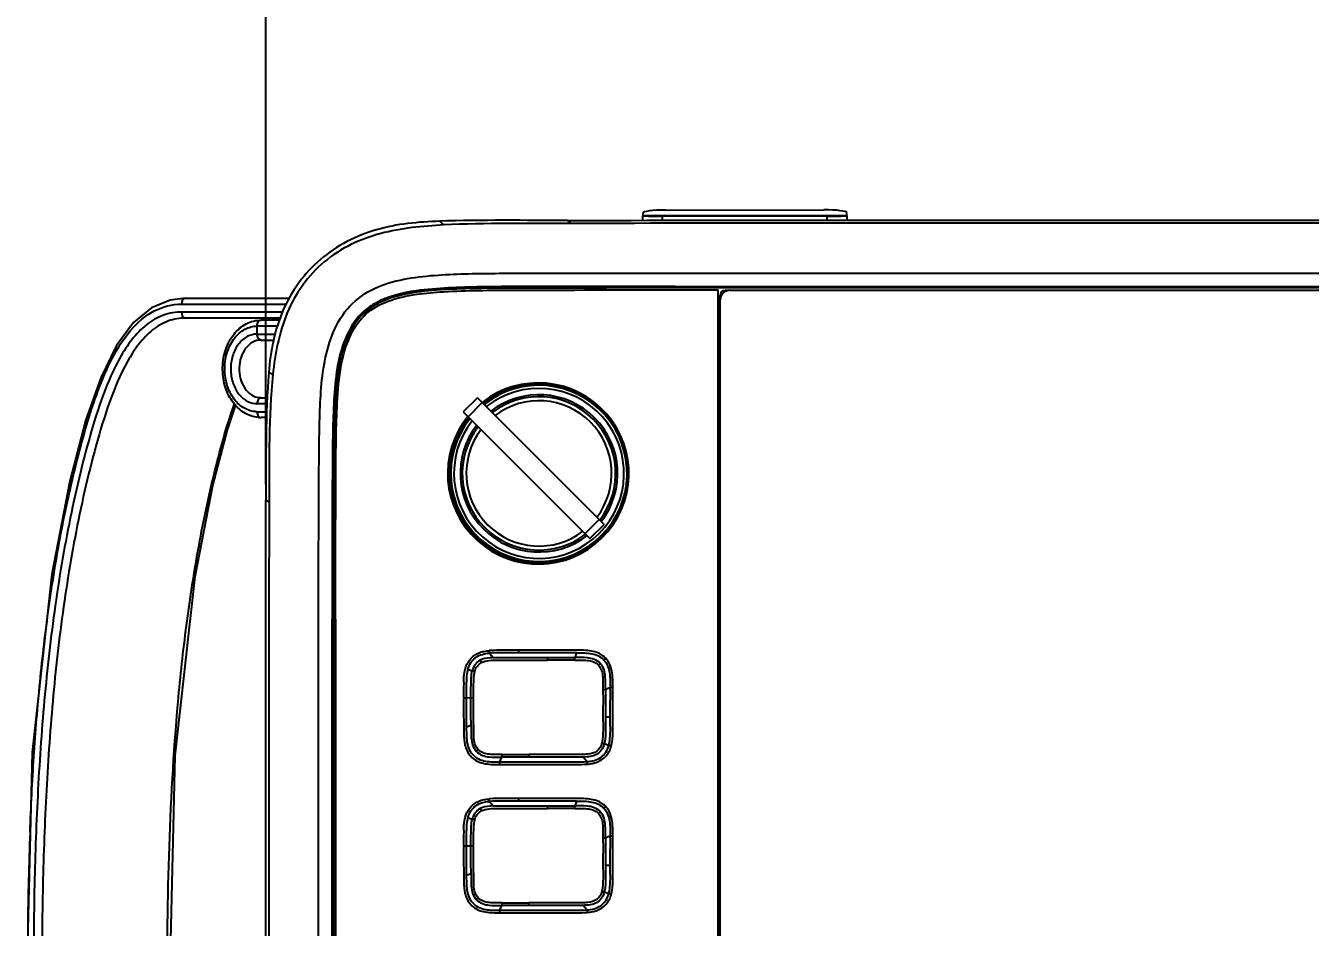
# Model space of a CAD drawing. Header units: millimetres. Extents: x 7426 to 8300, y 123 to 421.
# Drawn here: x 7946.02 to 7978.28, y 342.43 to 365.08 of the extents above; entities that cross this region are included whole.
import ezdxf

# ---------------------------------------------------------------- set-up
doc = ezdxf.new("R2010")
doc.units = ezdxf.units.MM
doc.layers.add('20_ALL_FEATURES', color=7, linetype='Continuous')
doc.layers.add('多重引线', color=7, linetype='Continuous')
doc.styles.add('微软雅黑', font='msyh.ttc')
doc.dimstyles.new('尺寸标注_1_4比例', dxfattribs={"dimtxt": 2.1, "dimasz": 1.7, "dimexe": 0.5, "dimexo": 0.4, "dimgap": 0.5, "dimtad": 1, "dimdec": 1, "dimlfac": 4, "dimdsep": 46, "dimtxsty": '微软雅黑', "dimcen": 0.09, "dimadec": 0, "dimazin": 0, "dimtp": 0.01, "dimtm": 0.01, "dimtfac": 1, "dimtdec": 1, "dimtofl": 0, "dimtmove": 0, "dimatfit": 3, "dimfxl": 1, "dimtolj": 1, "dimarcsym": 0})

# ---------------------------------------------------------------- blocks, each defined once
blk = doc.blocks.new('*D888')
at = {"layer": 'Defpoints', "color": 0}
for p in [(8018.511, 371.146), (8018.511, 353.259), (7952.051, 353.161)]:
    blk.add_point(p, dxfattribs=at)
at = {"layer": '多重引线', "color": 0, "lineweight": -2}
for p, q in [((7952.051, 353.561), (7952.051, 371.646)), ((8018.511, 353.659), (8018.511, 371.646)), ((7953.751, 371.146), (8016.811, 371.146))]:
    blk.add_line(p, q, dxfattribs=at)
at = {"layer": '多重引线', "color": 0}
for points in [[(7953.751, 371.429), (7953.751, 370.862), (7952.051, 371.146)], [(8016.811, 370.862), (8016.811, 371.429), (8018.511, 371.146)]]:
    blk.add_solid(points, dxfattribs=at)
at = {"layer": '多重引线', "color": 0, "insert": (7985.281, 372.732), "char_height": 2.1, "attachment_point": 5, "style": '微软雅黑'}
blk.add_mtext('\\A1;265.8', dxfattribs=at)
blk = doc.blocks.new('*D893')
at = {"layer": 'Defpoints', "color": 0}
for p in [(8020.517, 377.904), (7952.051, 353.388), (8020.517, 349.959)]:
    blk.add_point(p, dxfattribs=at)
at = {"layer": '多重引线', "color": 0, "lineweight": -2}
for p, q in [((7952.051, 353.788), (7952.051, 378.404)), ((8020.517, 350.359), (8020.517, 378.404)), ((7953.751, 377.904), (8018.817, 377.904))]:
    blk.add_line(p, q, dxfattribs=at)
at = {"layer": '多重引线', "color": 0}
for points in [[(7953.751, 378.187), (7953.751, 377.62), (7952.051, 377.904)], [(8018.817, 377.62), (8018.817, 378.187), (8020.517, 377.904)]]:
    blk.add_solid(points, dxfattribs=at)
at = {"layer": '多重引线', "color": 0, "insert": (7986.284, 379.489), "char_height": 2.1, "attachment_point": 5, "style": '微软雅黑'}
blk.add_mtext('\\A1;273.9', dxfattribs=at)

msp = doc.modelspace()

# ---------------------------------------------------------------- linework, layer by layer
at = {"layer": '20_ALL_FEATURES', "color": 7, "linetype": 'Continuous'}
for p, q in [((7961.513, 360.372), (7961.513, 360.305)), ((7962.088, 360.445), (7966.063, 360.449)), ((7966.638, 360.305), (7966.638, 360.377)), ((7961.513, 360.305), (7966.638, 360.305)), ((7961.513, 360.185), (7961.513, 360.303)), ((7962.012, 360.185), (7962.013, 360.29)), ((7966.138, 360.29), (7962.013, 360.29)), ((7966.138, 360.29), (7966.138, 360.185)), ((7966.638, 360.303), (7966.638, 360.186)), ((7955.831, 358.379), (7955.825, 358.416)), ((7962.33, 358.524), (7962.33, 358.487)), ((7962.33, 358.524), (8008.234, 358.524)), ((8008.234, 358.487), (7962.33, 358.487)), ((7962.33, 358.437), (7963.407, 358.437)), ((7963.407, 322.224), (7963.407, 358.437)), ((7963.677, 358.424), (7963.582, 358.424)), ((7963.707, 358.43), (8006.357, 358.43)), ((7950.033, 358.23), (7952.638, 358.23)), ((7963.457, 322.361), (7963.457, 358.299)), ((7949.935, 358.08), (7952.563, 358.08)), ((7952.486, 357.88), (7949.935, 357.88)), ((7954.53, 357.872), (7954.505, 357.9)), ((7952.429, 357.73), (7950.033, 357.73)), ((7951.829, 357.33), (7951.829, 357.53)), ((7952.353, 357.53), (7951.829, 357.53)), ((7952.41, 357.68), (7951.927, 357.68)), ((7951.829, 357.33), (7952.278, 357.33)), ((7951.927, 357.18), (7952.253, 357.18)), ((7953.88, 356.685), (7953.879, 356.677)), ((7953.88, 356.685), (7953.879, 356.676)), ((7953.917, 356.677), (7953.88, 356.685)), ((7952.08, 355.58), (7951.829, 355.58)), ((7951.927, 355.73), (7952.088, 355.73)), ((7957.36, 355.731), (7957.006, 355.377)), ((7957.13, 355.253), (7957.484, 355.607)), ((7960.542, 352.549), (7957.36, 355.731)), ((7951.829, 355.38), (7952.07, 355.38)), ((7952.066, 355.23), (7951.927, 355.23)), ((7957.006, 355.377), (7960.188, 352.195)), ((7960.065, 352.319), (7960.418, 352.672)), ((7960.542, 352.549), (7960.188, 352.195)), ((7953.712, 330.492), (7953.712, 350.168)), ((7953.749, 350.168), (7953.712, 350.168)), ((7953.749, 350.168), (7953.749, 330.492)), ((7953.799, 350.168), (7953.799, 330.492)), ((7957.668, 349.315), (7957.663, 349.38)), ((7958.396, 349.389), (7958.397, 349.324)), ((7957.429, 349.135), (7957.459, 349.076)), ((7957.668, 349.315), (7957.76, 349.202)), ((7959.125, 349.141), (7959.126, 349.206)), ((7959.804, 349.138), (7959.805, 349.202)), ((7959.853, 349.324), (7959.805, 349.202)), ((7960.538, 349.141), (7960.585, 349.184)), ((7957.121, 348.914), (7957.231, 348.869)), ((7957.295, 348.854), (7957.231, 348.869)), ((7960.448, 349.052), (7960.401, 349.01)), ((7960.699, 348.446), (7960.576, 348.398)), ((7960.763, 348.447), (7960.699, 348.446)), ((7957.265, 348.189), (7957.016, 348.188)), ((7960.512, 348.396), (7960.576, 348.398)), ((7957.082, 347.46), (7957.203, 347.508)), ((7960.579, 347.718), (7960.697, 347.718)), ((7957.333, 346.854), (7957.38, 346.896)), ((7960.548, 347.037), (7960.484, 347.051)), ((7960.659, 346.992), (7960.548, 347.037)), ((7960.722, 346.977), (7960.659, 346.992)), ((7957.927, 346.517), (7957.928, 346.582)), ((7957.928, 346.582), (7957.976, 346.704)), ((7957.977, 346.768), (7957.976, 346.704)), ((7958.655, 346.765), (7958.655, 346.7)), ((7960.113, 346.591), (7960.02, 346.704)), ((7960.113, 346.591), (7960.118, 346.527)), ((7957.668, 345.59), (7957.663, 345.655)), ((7957.668, 345.59), (7957.76, 345.477)), ((7958.396, 345.664), (7958.397, 345.599)), ((7959.853, 345.599), (7959.805, 345.477)), ((7957.121, 345.189), (7957.231, 345.144)), ((7957.429, 345.41), (7957.459, 345.351)), ((7959.125, 345.416), (7959.126, 345.481)), ((7959.804, 345.413), (7959.805, 345.477)), ((7960.448, 345.327), (7960.401, 345.285)), ((7960.538, 345.416), (7960.585, 345.459)), ((7957.295, 345.129), (7957.231, 345.144)), ((7960.512, 344.671), (7960.576, 344.673)), ((7960.699, 344.721), (7960.576, 344.673)), ((7960.763, 344.722), (7960.699, 344.721)), ((7957.265, 344.464), (7957.016, 344.463)), ((7960.579, 343.993), (7960.697, 343.993)), ((7957.082, 343.735), (7957.203, 343.783)), ((7960.548, 343.312), (7960.484, 343.326)), ((7960.659, 343.267), (7960.548, 343.312)), ((7960.722, 343.252), (7960.659, 343.267)), ((7957.333, 343.129), (7957.38, 343.171)), ((7957.928, 342.857), (7957.976, 342.979)), ((7957.977, 343.043), (7957.976, 342.979)), ((7958.655, 343.04), (7958.655, 342.975)), ((7960.113, 342.866), (7960.02, 342.979)), ((7957.927, 342.792), (7957.928, 342.857)), ((7960.113, 342.866), (7960.118, 342.802))]:
    msp.add_line(p, q, dxfattribs=at)
for points in [[(7950.033, 358.23), (7949.647, 358.185), (7949.173, 357.988), (7948.722, 357.616), (7948.297, 357.039), (7947.901, 356.234), (7947.522, 355.147), (7947.125, 353.637), (7946.67, 351.296), (7946.178, 346.822), (7946.017, 340.33)], [(7949.619, 340.33), (7949.775, 346.732), (7950.27, 351.243), (7950.715, 353.523), (7951.083, 354.928), (7951.293, 355.548)]]:
    msp.add_lwpolyline(points, dxfattribs=at)
for centre, radius, start, end in [((7963.707, 358.18), 0.25, 90, 180), ((7963.582, 358.299), 0.125, 90, 180), ((7955.439, 356.856), 1.401, 131.8331, 132.3162), ((7955.443, 356.85), 1.408, 131.2767, 131.7697), ((7958.89, 353.827), 2.275, 140.9791, 128.3232), ((7958.907, 353.83), 2.25, 141.3978, 128.6197), ((7958.907, 353.83), 2.212, 141.5061, 128.5113), ((7958.907, 353.83), 2.135, 141.7465, 128.2716), ((7951.829, 356.084), 0.503, 264.3967, 269.9955), ((7951.927, 356.147), 0.417, 264.3967, 269.9955), ((7958.907, 353.83), 1.975, 322.2919, 127.7209), ((7958.907, 353.83), 1.925, 322.48, 127.5263), ((7958.907, 353.83), 1.825, 322.8898, 127.1143), ((7951.829, 355.998), 0.618, 265.0993, 269.997), ((7951.927, 355.935), 0.704, 265.0993, 269.997), ((7958.907, 353.83), 1.975, 142.2919, 307.7209), ((7958.907, 353.83), 1.925, 142.48, 307.5263), ((7958.907, 353.83), 1.825, 142.8898, 307.1143), ((12435.204, 344.763), 4483.082, 179.893245, 180.056657), ((7959.86, 348.69), 0.895, 11.7077, 13.0712), ((7969.004, 348.341), 11.989, 178.8381, 180.7285), ((7959.535, 347.265), 1.221, 346.3544, 347.9483), ((7960.091, 347.326), 0.797, 282.4558, 285.4024), ((7959.86, 344.965), 0.895, 11.7077, 13.0718), ((8033.468, 341.529), 87.404, 177.84205, 179.41053), ((7969.004, 344.616), 11.989, 178.8381, 180.7285), ((7959.535, 343.54), 1.221, 346.3544, 347.9488), ((7960.091, 343.601), 0.797, 282.4559, 285.4024)]:
    msp.add_arc(centre, radius, start, end, dxfattribs=at)
for centre, major_axis, ratio, start_param, end_param in [((7962.088, 360.372), (0.575, 0.001), 0.125543, 1.570657, 3.141453), ((7966.063, 360.377), (0.575, 0.001), 0.125543, 6.283046, 7.853842), ((7962.013, 360.303), (0.5, 0), 0.026186, -3.141593, -1.570796), ((7966.138, 360.303), (0.5, 0), 0.026186, -1.570796, 0)]:
    msp.add_ellipse(centre, major_axis=major_axis, ratio=ratio, start_param=start_param, end_param=end_param, dxfattribs=at)
for points, knots in [([(7956.413, 360.164), (7955.88, 360.146), (7954.807, 360.051), (7953.337, 359.305), (7952.367, 357.964), (7952.164, 356.897), (7952.122, 356.367)], [0, 0, 0, 0, 0.250742, 0.500378, 0.749671, 1, 1, 1, 1]), ([(7956.514, 360.069), (7955.983, 360.042), (7955.179, 359.966), (7954.172, 359.603), (7953.493, 359.17), (7952.946, 358.577), (7952.432, 357.637), (7952.279, 356.838), (7952.224, 356.31)], [0, 0, 0, 0, 0.250091, 0.375212, 0.500241, 0.625241, 0.7503, 1, 1, 1, 1]), ([(7959.62, 360.184), (7963.897, 360.19), (7972.451, 360.186), (7989.559, 360.188), (8002.39, 360.191), (8010.944, 360.186)], [0, 0, 0, 0, 0.249997, 0.499998, 1, 1, 1, 1]), ([(7985.282, 360.112), (7981.02, 360.112), (7972.496, 360.11), (7963.971, 360.114), (7959.709, 360.109)], [0, 0, 0, 0, 0.500007, 1, 1, 1, 1]), ([(7985.282, 321.799), (7983.233, 321.799), (7980.159, 321.799), (7976.06, 321.799), (7972.986, 321.799), (7969.913, 321.799), (7966.839, 321.799), (7964.277, 321.799), (7962.228, 321.799), (7960.691, 321.799), (7959.154, 321.799), (7957.618, 321.804), (7956.333, 321.826), (7955.319, 321.973), (7954.587, 322.229), (7953.995, 322.745), (7953.649, 323.443), (7953.478, 324.195), (7953.411, 324.961), (7953.393, 325.729), (7953.381, 326.754), (7953.372, 328.547), (7953.375, 331.108), (7953.374, 334.183), (7953.375, 337.256), (7953.374, 340.33), (7953.375, 343.404), (7953.374, 346.478), (7953.375, 349.551), (7953.372, 352.113), (7953.381, 353.907), (7953.393, 354.931), (7953.411, 355.699), (7953.478, 356.465), (7953.648, 357.216), (7953.994, 357.914), (7954.586, 358.433), (7955.322, 358.688), (7956.336, 358.834), (7957.619, 358.857), (7959.153, 358.861), (7960.691, 358.862), (7962.228, 358.862), (7964.277, 358.862), (7966.839, 358.862), (7969.913, 358.862), (7972.986, 358.862), (7976.06, 358.862), (7980.159, 358.862), (7983.233, 358.862), (7985.282, 358.862)], [0, 0, 0, 0, 0.062517, 0.093776, 0.125034, 0.156293, 0.187552, 0.21881, 0.23444, 0.250071, 0.265698, 0.281326, 0.296961, 0.304806, 0.312556, 0.320276, 0.32808, 0.335905, 0.343705, 0.351523, 0.359333, 0.374956, 0.406226, 0.437483, 0.468742, 0.5, 0.531259, 0.562517, 0.593774, 0.625025, 0.640673, 0.648483, 0.656295, 0.664089, 0.671906, 0.679693, 0.687443, 0.695242, 0.703089, 0.718652, 0.73431, 0.749928, 0.765561, 0.781189, 0.812448, 0.843707, 0.874966, 0.906224, 0.937483, 1, 1, 1, 1]), ([(7955.825, 358.416), (7955.474, 358.364), (7954.999, 358.252), (7954.603, 357.986), (7954.514, 357.908)], [0, 0, 0, 0, 0.749602, 1, 1, 1, 1]), ([(7962.33, 358.524), (7961.788, 358.524), (7960.703, 358.525), (7959.076, 358.521), (7957.72, 358.524), (7956.635, 358.495), (7956.094, 358.453), (7955.825, 358.416)], [0, 0, 0, 0, 0.250013, 0.500026, 0.750037, 0.875037, 1, 1, 1, 1]), ([(7962.33, 358.487), (7961.788, 358.487), (7960.703, 358.487), (7959.076, 358.484), (7957.72, 358.487), (7956.637, 358.457), (7956.097, 358.416), (7955.831, 358.379)], [0, 0, 0, 0, 0.25, 0.5, 0.75, 0.875, 1, 1, 1, 1]), ([(7955.838, 358.329), (7956.061, 358.362), (7956.873, 358.428), (7959.04, 358.437), (7960.981, 358.437), (7962.33, 358.437)], [0, 0, 0, 0, 0.10497, 0.377449, 1, 1, 1, 1]), ([(7950.033, 358.23), (7950.006, 358.23), (7949.947, 358.183), (7949.935, 358.117), (7949.935, 358.08)], [0, 0, 0, 0, 0.427625, 1, 1, 1, 1]), ([(7946.126, 344.82), (7946.15, 345.452), (7946.214, 346.712), (7946.366, 348.597), (7946.586, 350.469), (7946.886, 352.321), (7947.217, 353.84), (7947.539, 355.03), (7947.817, 355.895), (7948.162, 356.71), (7948.604, 357.425), (7949.197, 357.955), (7949.699, 358.08), (7949.935, 358.08)], [0, 0, 0, 0, 0.131003, 0.261787, 0.392182, 0.521953, 0.650734, 0.714562, 0.777618, 0.839168, 0.897615, 0.950959, 1, 1, 1, 1]), ([(7949.935, 357.88), (7949.78, 357.88), (7949.458, 357.829), (7949.025, 357.573), (7948.665, 357.191), (7948.267, 356.566), (7947.901, 355.681), (7947.567, 354.568), (7947.283, 353.426), (7947.042, 352.266), (7946.84, 351.094), (7946.618, 349.516), (7946.418, 347.529), (7946.277, 345.134), (7946.214, 342.733), (7946.211, 341.131), (7946.221, 340.33)], [0, 0, 0, 0, 0.024943, 0.05115, 0.07914, 0.108558, 0.169653, 0.232141, 0.295174, 0.358582, 0.42227, 0.486163, 0.614338, 0.742805, 0.871388, 1, 1, 1, 1]), ([(7949.935, 357.88), (7949.935, 357.844), (7949.947, 357.778), (7950.006, 357.73), (7950.033, 357.73)], [0, 0, 0, 0, 0.572622, 1, 1, 1, 1]), ([(7954.496, 357.892), (7954.412, 357.815), (7954.112, 357.465), (7953.955, 357.019), (7953.88, 356.685)], [0, 0, 0, 0, 0.250695, 1, 1, 1, 1]), ([(7950.033, 357.73), (7949.888, 357.73), (7949.587, 357.682), (7949.181, 357.443), (7948.841, 357.08), (7948.458, 356.478), (7948.1, 355.612), (7947.771, 354.514), (7947.489, 353.381), (7947.25, 352.228), (7947.05, 351.062), (7946.828, 349.491), (7946.629, 347.511), (7946.488, 345.123), (7946.425, 342.728), (7946.422, 341.129), (7946.433, 340.33)], [0, 0, 0, 0, 0.023606, 0.048307, 0.075034, 0.103573, 0.163883, 0.226339, 0.289659, 0.353409, 0.417485, 0.481807, 0.61094, 0.740475, 0.870209, 1, 1, 1, 1]), ([(7951.862, 355.233), (7951.734, 355.244), (7951.474, 355.336), (7951.178, 355.635), (7950.995, 356.039), (7950.941, 356.495), (7951.018, 356.945), (7951.221, 357.335), (7951.535, 357.611), (7951.8, 357.68), (7951.927, 357.68)], [0, 0, 0, 0, 0.114015, 0.235241, 0.365709, 0.502163, 0.638007, 0.766978, 0.886674, 1, 1, 1, 1]), ([(7951.776, 355.382), (7951.67, 355.392), (7951.451, 355.472), (7951.201, 355.731), (7951.043, 356.086), (7950.996, 356.49), (7951.062, 356.889), (7951.237, 357.231), (7951.501, 357.47), (7951.724, 357.53), (7951.829, 357.53)], [0, 0, 0, 0, 0.109473, 0.229764, 0.362587, 0.502954, 0.642584, 0.773499, 0.891624, 1, 1, 1, 1]), ([(7951.829, 357.53), (7951.829, 357.567), (7951.84, 357.633), (7951.9, 357.68), (7951.927, 357.68)], [0, 0, 0, 0, 0.572645, 1, 1, 1, 1]), ([(7951.829, 357.33), (7951.744, 357.33), (7951.563, 357.282), (7951.348, 357.088), (7951.206, 356.811), (7951.151, 356.487), (7951.188, 356.16), (7951.315, 355.871), (7951.516, 355.658), (7951.694, 355.591), (7951.78, 355.583)], [0, 0, 0, 0, 0.108314, 0.22633, 0.357101, 0.496615, 0.636969, 0.769917, 0.890411, 1, 1, 1, 1]), ([(7951.927, 357.18), (7951.856, 357.18), (7951.707, 357.14), (7951.529, 356.979), (7951.411, 356.75), (7951.365, 356.482), (7951.396, 356.21), (7951.501, 355.971), (7951.668, 355.795), (7951.815, 355.739), (7951.886, 355.732)], [0, 0, 0, 0, 0.108308, 0.226322, 0.357096, 0.496616, 0.636975, 0.769925, 0.890417, 1, 1, 1, 1]), ([(7951.927, 357.18), (7951.9, 357.18), (7951.84, 357.228), (7951.829, 357.294), (7951.829, 357.33)], [0, 0, 0, 0, 0.427355, 1, 1, 1, 1]), ([(7953.879, 356.677), (7953.821, 356.412), (7953.762, 355.87), (7953.719, 354.785), (7953.718, 353.427), (7953.712, 351.798), (7953.712, 350.712), (7953.712, 350.168)], [0, 0, 0, 0, 0.12491, 0.249912, 0.499939, 0.749969, 1, 1, 1, 1]), ([(7953.917, 356.677), (7953.859, 356.414), (7953.8, 355.876), (7953.767, 355.062), (7953.757, 354.247), (7953.754, 353.159), (7953.75, 351.8), (7953.749, 350.712), (7953.749, 350.168)], [0, 0, 0, 0, 0.125, 0.25, 0.375, 0.5, 0.75, 1, 1, 1, 1]), ([(7953.799, 350.168), (7953.799, 351.436), (7953.801, 353.284), (7953.816, 355.456), (7953.897, 356.353), (7953.966, 356.667)], [0, 0, 0, 0, 0.58364, 0.850298, 1, 1, 1, 1]), ([(7949.582, 340.33), (7949.566, 341.626), (7949.588, 344.215), (7949.763, 347.446), (7950.041, 350.01), (7950.331, 351.911), (7950.655, 353.471), (7950.974, 354.694), (7951.158, 355.293), (7951.262, 355.587)], [0, 0, 0, 0, 0.252203, 0.503932, 0.629338, 0.754143, 0.877991, 0.939375, 1, 1, 1, 1]), ([(7951.927, 355.73), (7951.9, 355.73), (7951.84, 355.683), (7951.829, 355.617), (7951.829, 355.58)], [0, 0, 0, 0, 0.427355, 1, 1, 1, 1]), ([(7951.829, 355.38), (7951.829, 355.367), (7951.833, 355.321), (7951.852, 355.273), (7951.878, 355.25)], [0, 0, 0, 0, 0.275716, 1, 1, 1, 1]), ([(7960.13, 349.38), (7960.058, 349.387), (7959.914, 349.388), (7959.697, 349.39), (7959.48, 349.39), (7959.191, 349.39), (7958.83, 349.39), (7958.541, 349.39), (7958.396, 349.389)], [0, 0, 0, 0, 0.124941, 0.249888, 0.374902, 0.499916, 0.749955, 1, 1, 1, 1]), ([(7957.097, 349.037), (7957.132, 349.11), (7957.233, 349.245), (7957.382, 349.321), (7957.459, 349.344)], [0, 0, 0, 0, 0.500046, 1, 1, 1, 1]), ([(7957.121, 348.914), (7957.136, 348.972), (7957.186, 349.083), (7957.356, 349.262), (7957.546, 349.308), (7957.668, 349.315)], [0, 0, 0, 0, 0.248711, 0.495232, 1, 1, 1, 1]), ([(7957.429, 349.135), (7957.379, 349.107), (7957.291, 349.029), (7957.244, 348.923), (7957.231, 348.869)], [0, 0, 0, 0, 0.505368, 1, 1, 1, 1]), ([(7957.295, 348.854), (7957.305, 348.9), (7957.345, 348.989), (7957.418, 349.054), (7957.459, 349.076)], [0, 0, 0, 0, 0.500804, 1, 1, 1, 1]), ([(7957.76, 349.202), (7957.733, 349.202), (7957.621, 349.196), (7957.505, 349.174), (7957.429, 349.135)], [0, 0, 0, 0, 0.238748, 1, 1, 1, 1]), ([(7957.459, 349.076), (7957.521, 349.108), (7957.66, 349.137), (7957.868, 349.139), (7958.078, 349.142), (7958.358, 349.14), (7958.707, 349.142), (7958.986, 349.141), (7959.125, 349.141)], [0, 0, 0, 0, 0.123776, 0.2487, 0.374088, 0.499483, 0.749862, 1, 1, 1, 1]), ([(7958.397, 349.324), (7958.335, 349.324), (7958.092, 349.325), (7957.849, 349.328), (7957.668, 349.315)], [0, 0, 0, 0, 0.25249, 1, 1, 1, 1]), ([(7957.76, 349.202), (7957.875, 349.206), (7958.103, 349.207), (7958.558, 349.205), (7958.899, 349.206), (7959.126, 349.206)], [0, 0, 0, 0, 0.251571, 0.501285, 1, 1, 1, 1]), ([(7959.853, 349.324), (7959.61, 349.326), (7959.125, 349.324), (7958.639, 349.326), (7958.397, 349.324)], [0, 0, 0, 0, 0.499917, 1, 1, 1, 1]), ([(7959.126, 349.206), (7959.182, 349.206), (7959.409, 349.206), (7959.635, 349.207), (7959.805, 349.202)], [0, 0, 0, 0, 0.249089, 1, 1, 1, 1]), ([(7959.804, 349.138), (7959.856, 349.137), (7959.961, 349.139), (7960.119, 349.136), (7960.275, 349.108), (7960.367, 349.049), (7960.401, 349.01)], [0, 0, 0, 0, 0.25084, 0.501437, 0.751457, 1, 1, 1, 1]), ([(7960.448, 349.052), (7960.408, 349.099), (7960.303, 349.169), (7960.077, 349.212), (7959.912, 349.2), (7959.805, 349.202)], [0, 0, 0, 0, 0.273354, 0.530096, 1, 1, 1, 1]), ([(7959.853, 349.324), (7959.918, 349.324), (7960.044, 349.324), (7960.23, 349.307), (7960.402, 349.254), (7960.5, 349.184), (7960.538, 349.141)], [0, 0, 0, 0, 0.265451, 0.520375, 0.764192, 1, 1, 1, 1]), ([(7960.585, 349.184), (7960.567, 349.205), (7960.489, 349.278), (7960.389, 349.325), (7960.312, 349.347)], [0, 0, 0, 0, 0.252349, 1, 1, 1, 1]), ([(7960.538, 349.141), (7960.578, 349.099), (7960.64, 348.997), (7960.685, 348.823), (7960.698, 348.637), (7960.698, 348.51), (7960.699, 348.446)], [0, 0, 0, 0, 0.236253, 0.480249, 0.734815, 1, 1, 1, 1]), ([(7960.732, 348.893), (7960.713, 348.973), (7960.673, 349.078), (7960.604, 349.164), (7960.585, 349.184)], [0, 0, 0, 0, 0.747997, 1, 1, 1, 1]), ([(7957.121, 348.914), (7957.089, 348.8), (7957.08, 348.554), (7957.081, 348.312), (7957.081, 348.188)], [0, 0, 0, 0, 0.489412, 1, 1, 1, 1]), ([(7957.2, 348.189), (7957.2, 348.3), (7957.199, 348.527), (7957.205, 348.756), (7957.231, 348.869)], [0, 0, 0, 0, 0.490642, 1, 1, 1, 1]), ([(7957.265, 348.189), (7957.265, 348.3), (7957.264, 348.521), (7957.27, 348.746), (7957.295, 348.854)], [0, 0, 0, 0, 0.500472, 1, 1, 1, 1]), ([(7960.401, 349.01), (7960.437, 348.971), (7960.489, 348.874), (7960.519, 348.662), (7960.509, 348.502), (7960.512, 348.396)], [0, 0, 0, 0, 0.248897, 0.498909, 1, 1, 1, 1]), ([(7960.576, 348.398), (7960.573, 348.505), (7960.586, 348.671), (7960.55, 348.898), (7960.49, 349.007), (7960.448, 349.052)], [0, 0, 0, 0, 0.472304, 0.728882, 1, 1, 1, 1]), ([(7960.729, 347.01), (7960.754, 347.127), (7960.767, 347.307), (7960.763, 347.545), (7960.761, 347.785), (7960.765, 348.086), (7960.765, 348.326), (7960.763, 348.447)], [0, 0, 0, 0, 0.248735, 0.373294, 0.49791, 0.748965, 1, 1, 1, 1]), ([(7957.016, 348.188), (7957.016, 348.043), (7957.015, 347.826), (7957.017, 347.537), (7957.017, 347.392), (7957.019, 347.32)], [0, 0, 0, 0, 0.500007, 0.750014, 1, 1, 1, 1]), ([(7957.081, 348.188), (7957.082, 348.006), (7957.081, 347.763), (7957.081, 347.521), (7957.082, 347.46)], [0, 0, 0, 0, 0.75103, 1, 1, 1, 1]), ([(7957.203, 347.508), (7957.199, 347.622), (7957.2, 347.849), (7957.2, 348.076), (7957.2, 348.189)], [0, 0, 0, 0, 0.501988, 1, 1, 1, 1]), ([(7957.38, 346.896), (7957.343, 346.937), (7957.29, 347.039), (7957.268, 347.205), (7957.268, 347.344), (7957.269, 347.455), (7957.266, 347.565), (7957.264, 347.701), (7957.266, 347.918), (7957.266, 348.08), (7957.265, 348.189)], [0, 0, 0, 0, 0.12594, 0.252532, 0.379348, 0.442814, 0.505656, 0.629246, 0.752832, 1, 1, 1, 1]), ([(7960.512, 348.396), (7960.515, 348.284), (7960.517, 348.06), (7960.511, 347.723), (7960.52, 347.387), (7960.507, 347.161), (7960.484, 347.051)], [0, 0, 0, 0, 0.249597, 0.499209, 0.749779, 1, 1, 1, 1]), ([(7960.576, 348.398), (7960.578, 348.341), (7960.583, 348.114), (7960.579, 347.887), (7960.579, 347.718)], [0, 0, 0, 0, 0.251419, 1, 1, 1, 1]), ([(7957.082, 347.46), (7957.083, 347.399), (7957.082, 347.278), (7957.094, 347.095), (7957.137, 346.916), (7957.234, 346.757), (7957.385, 346.647), (7957.563, 346.598), (7957.745, 346.582), (7957.867, 346.582), (7957.928, 346.582)], [0, 0, 0, 0, 0.125126, 0.250247, 0.375232, 0.500127, 0.624926, 0.749789, 0.874888, 1, 1, 1, 1]), ([(7957.203, 347.508), (7957.207, 347.4), (7957.194, 347.234), (7957.231, 347.008), (7957.291, 346.899), (7957.333, 346.854)], [0, 0, 0, 0, 0.472662, 0.729153, 1, 1, 1, 1]), ([(7960.579, 347.718), (7960.579, 347.662), (7960.582, 347.436), (7960.582, 347.206), (7960.548, 347.037)], [0, 0, 0, 0, 0.244294, 1, 1, 1, 1]), ([(7960.659, 346.992), (7960.673, 347.05), (7960.712, 347.29), (7960.696, 347.534), (7960.697, 347.718)], [0, 0, 0, 0, 0.243345, 1, 1, 1, 1]), ([(7957.049, 347.011), (7957.062, 346.958), (7957.097, 346.855), (7957.188, 346.719), (7957.315, 346.615), (7957.416, 346.574), (7957.468, 346.559)], [0, 0, 0, 0, 0.250443, 0.500467, 0.750303, 1, 1, 1, 1]), ([(7957.333, 346.854), (7957.373, 346.807), (7957.478, 346.737), (7957.704, 346.695), (7957.869, 346.707), (7957.976, 346.704)], [0, 0, 0, 0, 0.273445, 0.530154, 1, 1, 1, 1]), ([(7957.977, 346.768), (7957.925, 346.77), (7957.82, 346.768), (7957.662, 346.771), (7957.506, 346.798), (7957.414, 346.857), (7957.38, 346.896)], [0, 0, 0, 0, 0.250844, 0.501444, 0.751469, 1, 1, 1, 1]), ([(7960.484, 347.051), (7960.469, 346.975), (7960.374, 346.825), (7960.17, 346.777), (7960.009, 346.769), (7959.845, 346.765), (7959.639, 346.765), (7959.393, 346.766), (7959.065, 346.765), (7958.819, 346.765), (7958.655, 346.765)], [0, 0, 0, 0, 0.119347, 0.242862, 0.305628, 0.368843, 0.495253, 0.621674, 0.747827, 1, 1, 1, 1]), ([(7960.548, 347.037), (7960.536, 346.982), (7960.489, 346.875), (7960.357, 346.761), (7960.19, 346.713), (7960.077, 346.706), (7960.02, 346.704)], [0, 0, 0, 0, 0.249822, 0.499324, 0.749358, 1, 1, 1, 1]), ([(7960.113, 346.591), (7960.233, 346.598), (7960.481, 346.656), (7960.631, 346.876), (7960.659, 346.992)], [0, 0, 0, 0, 0.502083, 1, 1, 1, 1]), ([(7960.302, 346.557), (7960.352, 346.571), (7960.45, 346.609), (7960.617, 346.734), (7960.698, 346.877), (7960.722, 346.977)], [0, 0, 0, 0, 0.251315, 0.502382, 1, 1, 1, 1]), ([(7957.927, 346.517), (7958.11, 346.516), (7958.476, 346.516), (7959.024, 346.515), (7959.571, 346.518), (7959.936, 346.514), (7960.118, 346.527)], [0, 0, 0, 0, 0.250359, 0.500724, 0.750729, 1, 1, 1, 1]), ([(7957.928, 346.582), (7958.111, 346.581), (7958.476, 346.582), (7959.024, 346.58), (7959.57, 346.584), (7959.933, 346.578), (7960.113, 346.591)], [0, 0, 0, 0, 0.250667, 0.501646, 0.752406, 1, 1, 1, 1]), ([(7958.655, 346.7), (7958.486, 346.701), (7958.259, 346.698), (7958.032, 346.702), (7957.976, 346.704)], [0, 0, 0, 0, 0.749056, 1, 1, 1, 1]), ([(7960.02, 346.704), (7959.906, 346.7), (7959.678, 346.7), (7959.223, 346.701), (7958.882, 346.7), (7958.655, 346.7)], [0, 0, 0, 0, 0.251568, 0.501284, 1, 1, 1, 1]), ([(7957.097, 345.312), (7957.132, 345.385), (7957.233, 345.519), (7957.382, 345.596), (7957.459, 345.619)], [0, 0, 0, 0, 0.500046, 1, 1, 1, 1]), ([(7957.121, 345.189), (7957.136, 345.247), (7957.186, 345.358), (7957.356, 345.537), (7957.546, 345.583), (7957.668, 345.59)], [0, 0, 0, 0, 0.248711, 0.495232, 1, 1, 1, 1]), ([(7958.397, 345.599), (7958.335, 345.599), (7958.092, 345.6), (7957.849, 345.603), (7957.668, 345.59)], [0, 0, 0, 0, 0.25249, 1, 1, 1, 1]), ([(7960.13, 345.655), (7960.058, 345.662), (7959.914, 345.663), (7959.697, 345.665), (7959.48, 345.665), (7959.191, 345.665), (7958.83, 345.665), (7958.541, 345.665), (7958.396, 345.664)], [0, 0, 0, 0, 0.124941, 0.249888, 0.374902, 0.499916, 0.749955, 1, 1, 1, 1]), ([(7959.853, 345.599), (7959.61, 345.601), (7959.125, 345.599), (7958.639, 345.601), (7958.397, 345.599)], [0, 0, 0, 0, 0.499917, 1, 1, 1, 1]), ([(7959.853, 345.599), (7959.918, 345.599), (7960.044, 345.599), (7960.23, 345.582), (7960.402, 345.529), (7960.5, 345.459), (7960.538, 345.416)], [0, 0, 0, 0, 0.265451, 0.520375, 0.764192, 1, 1, 1, 1]), ([(7960.585, 345.459), (7960.567, 345.48), (7960.489, 345.553), (7960.389, 345.6), (7960.312, 345.622)], [0, 0, 0, 0, 0.252349, 1, 1, 1, 1]), ([(7957.121, 345.189), (7957.089, 345.075), (7957.08, 344.829), (7957.081, 344.587), (7957.081, 344.463)], [0, 0, 0, 0, 0.489412, 1, 1, 1, 1]), ([(7957.429, 345.41), (7957.379, 345.382), (7957.291, 345.304), (7957.244, 345.198), (7957.231, 345.144)], [0, 0, 0, 0, 0.505368, 1, 1, 1, 1]), ([(7957.295, 345.129), (7957.305, 345.175), (7957.345, 345.264), (7957.418, 345.329), (7957.459, 345.351)], [0, 0, 0, 0, 0.500804, 1, 1, 1, 1]), ([(7957.76, 345.477), (7957.733, 345.477), (7957.621, 345.471), (7957.505, 345.449), (7957.429, 345.41)], [0, 0, 0, 0, 0.238748, 1, 1, 1, 1]), ([(7957.459, 345.351), (7957.521, 345.383), (7957.66, 345.412), (7957.868, 345.414), (7958.078, 345.417), (7958.358, 345.415), (7958.707, 345.417), (7958.986, 345.416), (7959.125, 345.416)], [0, 0, 0, 0, 0.123776, 0.2487, 0.374088, 0.499483, 0.749862, 1, 1, 1, 1]), ([(7957.76, 345.477), (7957.875, 345.481), (7958.103, 345.482), (7958.558, 345.48), (7958.899, 345.481), (7959.126, 345.481)], [0, 0, 0, 0, 0.251571, 0.501285, 1, 1, 1, 1]), ([(7959.126, 345.481), (7959.182, 345.481), (7959.409, 345.481), (7959.635, 345.482), (7959.805, 345.477)], [0, 0, 0, 0, 0.249089, 1, 1, 1, 1]), ([(7959.804, 345.413), (7959.856, 345.412), (7959.961, 345.414), (7960.119, 345.411), (7960.275, 345.383), (7960.367, 345.324), (7960.401, 345.285)], [0, 0, 0, 0, 0.25084, 0.501437, 0.751457, 1, 1, 1, 1]), ([(7960.448, 345.327), (7960.408, 345.374), (7960.303, 345.444), (7960.077, 345.487), (7959.912, 345.474), (7959.805, 345.477)], [0, 0, 0, 0, 0.273354, 0.530096, 1, 1, 1, 1]), ([(7960.401, 345.285), (7960.437, 345.246), (7960.489, 345.149), (7960.519, 344.937), (7960.509, 344.777), (7960.512, 344.671)], [0, 0, 0, 0, 0.248897, 0.498909, 1, 1, 1, 1]), ([(7960.576, 344.673), (7960.573, 344.78), (7960.586, 344.946), (7960.55, 345.173), (7960.49, 345.282), (7960.448, 345.327)], [0, 0, 0, 0, 0.472304, 0.728882, 1, 1, 1, 1]), ([(7960.538, 345.416), (7960.578, 345.374), (7960.64, 345.272), (7960.685, 345.098), (7960.698, 344.912), (7960.698, 344.785), (7960.699, 344.721)], [0, 0, 0, 0, 0.236253, 0.480249, 0.734815, 1, 1, 1, 1]), ([(7960.732, 345.168), (7960.713, 345.248), (7960.673, 345.353), (7960.604, 345.439), (7960.585, 345.459)], [0, 0, 0, 0, 0.747997, 1, 1, 1, 1]), ([(7957.2, 344.464), (7957.2, 344.575), (7957.199, 344.802), (7957.205, 345.031), (7957.231, 345.144)], [0, 0, 0, 0, 0.490642, 1, 1, 1, 1]), ([(7957.265, 344.464), (7957.265, 344.575), (7957.264, 344.796), (7957.27, 345.021), (7957.295, 345.129)], [0, 0, 0, 0, 0.500472, 1, 1, 1, 1]), ([(7960.512, 344.671), (7960.515, 344.559), (7960.517, 344.335), (7960.511, 343.998), (7960.52, 343.662), (7960.507, 343.436), (7960.484, 343.326)], [0, 0, 0, 0, 0.249597, 0.499209, 0.749779, 1, 1, 1, 1]), ([(7960.576, 344.673), (7960.578, 344.616), (7960.583, 344.389), (7960.579, 344.162), (7960.579, 343.993)], [0, 0, 0, 0, 0.251419, 1, 1, 1, 1]), ([(7960.729, 343.285), (7960.754, 343.402), (7960.767, 343.582), (7960.763, 343.82), (7960.761, 344.06), (7960.765, 344.361), (7960.765, 344.601), (7960.763, 344.722)], [0, 0, 0, 0, 0.248735, 0.373294, 0.49791, 0.748965, 1, 1, 1, 1]), ([(7957.016, 344.463), (7957.016, 344.318), (7957.015, 344.101), (7957.017, 343.812), (7957.017, 343.667), (7957.019, 343.595)], [0, 0, 0, 0, 0.500007, 0.750014, 1, 1, 1, 1]), ([(7957.081, 344.463), (7957.082, 344.281), (7957.081, 344.038), (7957.081, 343.796), (7957.082, 343.735)], [0, 0, 0, 0, 0.75103, 1, 1, 1, 1]), ([(7957.203, 343.783), (7957.199, 343.897), (7957.2, 344.124), (7957.2, 344.351), (7957.2, 344.464)], [0, 0, 0, 0, 0.501988, 1, 1, 1, 1]), ([(7957.38, 343.171), (7957.343, 343.212), (7957.29, 343.314), (7957.268, 343.48), (7957.268, 343.619), (7957.269, 343.73), (7957.266, 343.84), (7957.264, 343.976), (7957.266, 344.193), (7957.266, 344.355), (7957.265, 344.464)], [0, 0, 0, 0, 0.12594, 0.252532, 0.379348, 0.442814, 0.505656, 0.629246, 0.752832, 1, 1, 1, 1]), ([(7960.579, 343.993), (7960.579, 343.937), (7960.582, 343.711), (7960.582, 343.481), (7960.548, 343.312)], [0, 0, 0, 0, 0.244294, 1, 1, 1, 1]), ([(7960.659, 343.267), (7960.673, 343.325), (7960.712, 343.565), (7960.696, 343.809), (7960.697, 343.993)], [0, 0, 0, 0, 0.243345, 1, 1, 1, 1]), ([(7957.082, 343.735), (7957.083, 343.674), (7957.082, 343.553), (7957.094, 343.37), (7957.137, 343.191), (7957.234, 343.032), (7957.385, 342.922), (7957.563, 342.873), (7957.745, 342.857), (7957.867, 342.857), (7957.928, 342.857)], [0, 0, 0, 0, 0.125126, 0.250247, 0.375232, 0.500127, 0.624926, 0.749789, 0.874888, 1, 1, 1, 1]), ([(7957.203, 343.783), (7957.207, 343.675), (7957.194, 343.509), (7957.231, 343.283), (7957.291, 343.174), (7957.333, 343.129)], [0, 0, 0, 0, 0.472662, 0.729153, 1, 1, 1, 1]), ([(7957.049, 343.286), (7957.062, 343.233), (7957.097, 343.13), (7957.188, 342.994), (7957.315, 342.89), (7957.416, 342.849), (7957.468, 342.834)], [0, 0, 0, 0, 0.250443, 0.500467, 0.750303, 1, 1, 1, 1]), ([(7960.484, 343.326), (7960.469, 343.25), (7960.374, 343.1), (7960.17, 343.052), (7960.009, 343.044), (7959.845, 343.04), (7959.639, 343.04), (7959.393, 343.041), (7959.065, 343.04), (7958.819, 343.04), (7958.655, 343.04)], [0, 0, 0, 0, 0.119347, 0.242862, 0.305628, 0.368843, 0.495253, 0.621674, 0.747827, 1, 1, 1, 1]), ([(7960.548, 343.312), (7960.536, 343.257), (7960.489, 343.15), (7960.357, 343.035), (7960.19, 342.988), (7960.077, 342.981), (7960.02, 342.979)], [0, 0, 0, 0, 0.249822, 0.499324, 0.749358, 1, 1, 1, 1]), ([(7960.113, 342.866), (7960.233, 342.873), (7960.481, 342.931), (7960.631, 343.151), (7960.659, 343.267)], [0, 0, 0, 0, 0.502083, 1, 1, 1, 1]), ([(7960.302, 342.832), (7960.352, 342.846), (7960.45, 342.884), (7960.617, 343.009), (7960.698, 343.152), (7960.722, 343.252)], [0, 0, 0, 0, 0.251315, 0.502382, 1, 1, 1, 1]), ([(7957.333, 343.129), (7957.373, 343.082), (7957.478, 343.012), (7957.704, 342.97), (7957.869, 342.982), (7957.976, 342.979)], [0, 0, 0, 0, 0.273445, 0.530154, 1, 1, 1, 1]), ([(7957.977, 343.043), (7957.925, 343.045), (7957.82, 343.043), (7957.662, 343.046), (7957.506, 343.073), (7957.414, 343.132), (7957.38, 343.171)], [0, 0, 0, 0, 0.250844, 0.501444, 0.751469, 1, 1, 1, 1]), ([(7958.655, 342.975), (7958.486, 342.976), (7958.259, 342.973), (7958.032, 342.977), (7957.976, 342.979)], [0, 0, 0, 0, 0.749056, 1, 1, 1, 1]), ([(7960.02, 342.979), (7959.906, 342.975), (7959.678, 342.975), (7959.223, 342.976), (7958.882, 342.975), (7958.655, 342.975)], [0, 0, 0, 0, 0.251568, 0.501284, 1, 1, 1, 1]), ([(7957.927, 342.792), (7958.11, 342.791), (7958.476, 342.791), (7959.024, 342.79), (7959.571, 342.793), (7959.936, 342.789), (7960.118, 342.802)], [0, 0, 0, 0, 0.250359, 0.500724, 0.750729, 1, 1, 1, 1]), ([(7957.928, 342.857), (7958.111, 342.856), (7958.476, 342.857), (7959.024, 342.855), (7959.57, 342.859), (7959.933, 342.853), (7960.113, 342.866)], [0, 0, 0, 0, 0.250667, 0.501646, 0.752406, 1, 1, 1, 1])]:
    msp.add_open_spline(points, degree=3, knots=knots, dxfattribs=at)
for points in [[(7959.62, 360.184), (7958.551, 360.182), (7957.481, 360.201), (7956.413, 360.164)], [(7956.413, 360.164), (7956.448, 360.134), (7956.482, 360.102), (7956.514, 360.069)], [(7959.709, 360.109), (7958.644, 360.108), (7957.578, 360.122), (7956.514, 360.069)], [(7959.62, 360.184), (7959.651, 360.161), (7959.681, 360.136), (7959.709, 360.109)], [(7955.831, 358.379), (7955.596, 358.344), (7955.129, 358.245), (7954.704, 358.028), (7954.53, 357.872)], [(7954.563, 357.834), (7954.866, 358.105), (7955.325, 358.255), (7955.838, 358.329)], [(7954.53, 357.872), (7954.362, 357.721), (7954.105, 357.339), (7953.967, 356.901), (7953.917, 356.677)], [(7953.966, 356.667), (7954.069, 357.134), (7954.261, 357.564), (7954.563, 357.834)], [(7952.122, 356.367), (7952.037, 355.301), (7952.052, 354.23), (7952.051, 353.161)], [(7952.224, 356.31), (7952.115, 355.25), (7952.133, 354.181), (7952.13, 353.116)], [(7952.122, 356.367), (7952.155, 356.347), (7952.189, 356.328), (7952.224, 356.31)], [(7951.878, 355.25), (7951.891, 355.239), (7951.909, 355.23), (7951.927, 355.23)], [(7952.049, 340.33), (7952.05, 344.607), (7952.047, 348.884), (7952.051, 353.161)], [(7952.051, 353.161), (7952.077, 353.145), (7952.103, 353.13), (7952.13, 353.116)], [(7957.527, 349.36), (7957.572, 349.369), (7957.618, 349.375), (7957.663, 349.38)], [(7958.396, 349.389), (7958.152, 349.388), (7957.907, 349.397), (7957.663, 349.38)], [(7960.312, 349.347), (7960.253, 349.364), (7960.192, 349.374), (7960.13, 349.38)], [(7957.459, 349.344), (7957.482, 349.35), (7957.504, 349.356), (7957.527, 349.36)], [(7959.804, 349.138), (7959.578, 349.143), (7959.352, 349.14), (7959.125, 349.141)], [(7957.018, 348.584), (7957.019, 348.647), (7957.022, 348.71), (7957.028, 348.772)], [(7957.028, 348.772), (7957.038, 348.863), (7957.058, 348.955), (7957.097, 349.037)], [(7960.763, 348.447), (7960.76, 348.589), (7960.765, 348.733), (7960.737, 348.872)], [(7960.697, 347.718), (7960.698, 347.961), (7960.701, 348.203), (7960.699, 348.446)], [(7957.019, 347.32), (7957.02, 347.256), (7957.022, 347.191), (7957.029, 347.128)], [(7957.029, 347.128), (7957.034, 347.088), (7957.04, 347.049), (7957.049, 347.011)], [(7957.468, 346.559), (7957.526, 346.542), (7957.587, 346.533), (7957.648, 346.527)], [(7957.648, 346.527), (7957.741, 346.518), (7957.834, 346.517), (7957.927, 346.517)], [(7957.977, 346.768), (7958.203, 346.763), (7958.429, 346.766), (7958.655, 346.765)], [(7960.118, 346.527), (7960.166, 346.53), (7960.215, 346.537), (7960.263, 346.547)], [(7957.459, 345.619), (7957.482, 345.625), (7957.504, 345.631), (7957.527, 345.635)], [(7957.527, 345.635), (7957.572, 345.644), (7957.618, 345.65), (7957.663, 345.655)], [(7958.396, 345.664), (7958.152, 345.663), (7957.907, 345.672), (7957.663, 345.655)], [(7960.312, 345.622), (7960.253, 345.639), (7960.192, 345.649), (7960.13, 345.655)], [(7957.028, 345.047), (7957.038, 345.138), (7957.058, 345.23), (7957.097, 345.312)], [(7959.804, 345.413), (7959.578, 345.418), (7959.352, 345.415), (7959.125, 345.416)], [(7957.018, 344.859), (7957.019, 344.922), (7957.022, 344.985), (7957.028, 345.047)], [(7960.763, 344.722), (7960.76, 344.864), (7960.765, 345.008), (7960.737, 345.147)], [(7960.697, 343.993), (7960.698, 344.236), (7960.701, 344.478), (7960.699, 344.721)], [(7957.019, 343.595), (7957.02, 343.531), (7957.022, 343.466), (7957.029, 343.403)], [(7957.029, 343.403), (7957.034, 343.363), (7957.04, 343.324), (7957.049, 343.286)], [(7957.977, 343.043), (7958.203, 343.038), (7958.429, 343.041), (7958.655, 343.04)], [(7957.468, 342.834), (7957.526, 342.817), (7957.587, 342.808), (7957.648, 342.802)], [(7957.648, 342.802), (7957.741, 342.793), (7957.834, 342.792), (7957.927, 342.792)], [(7960.118, 342.802), (7960.166, 342.805), (7960.215, 342.812), (7960.263, 342.822)]]:
    msp.add_open_spline(points, degree=3, dxfattribs=at)

# ---------------------------------------------------------------- dimensions: what is measured, and where the dimension line sits
at = {"layer": '多重引线', "color": 3}
dim = msp.add_linear_dim(base=(8020.517, 377.904), p1=(7952.051, 353.388), p2=(8020.517, 349.959), dimstyle='尺寸标注_1_4比例', dxfattribs=at)
dim.commit()
dim.dimension.update_dxf_attribs({"geometry": '*D893', "text_midpoint": (7986.284, 377.904), "dimtype": 160})
dim = msp.add_linear_dim(base=(8018.511, 371.146), p1=(7952.051, 353.161), p2=(8018.511, 353.259), dimstyle='尺寸标注_1_4比例', dxfattribs=at)
dim.commit()
dim.dimension.update_dxf_attribs({"geometry": '*D888', "text_midpoint": (7985.281, 372.732)})

doc.saveas('drawing.dxf')
